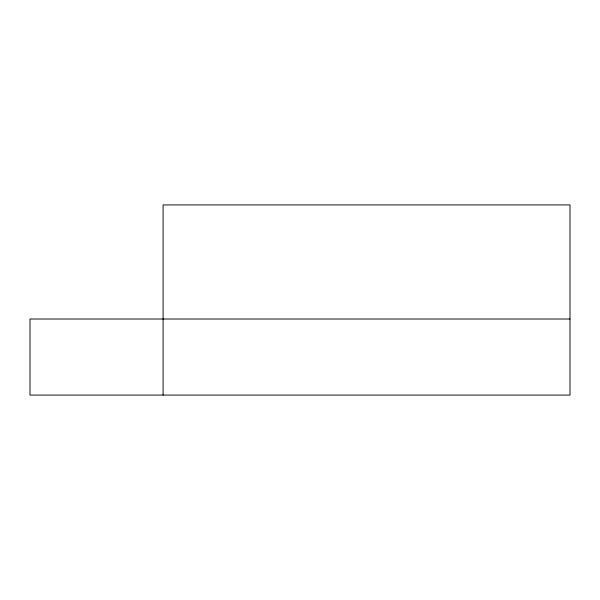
<?xml version="1.0" encoding="UTF-8"?>
<svg xmlns="http://www.w3.org/2000/svg" width="600" height="600" viewBox="0 0 600 600"><rect width="100%" height="100%" fill="white"/><g stroke="black" fill="none" stroke-linecap="round" stroke-linejoin="round"><path stroke-width="0.9" d="M570 319.013L30 319.013L30 395.07L570 395.07L570 204.93L163.095 204.93L163.095 395.07"/></g></svg>
